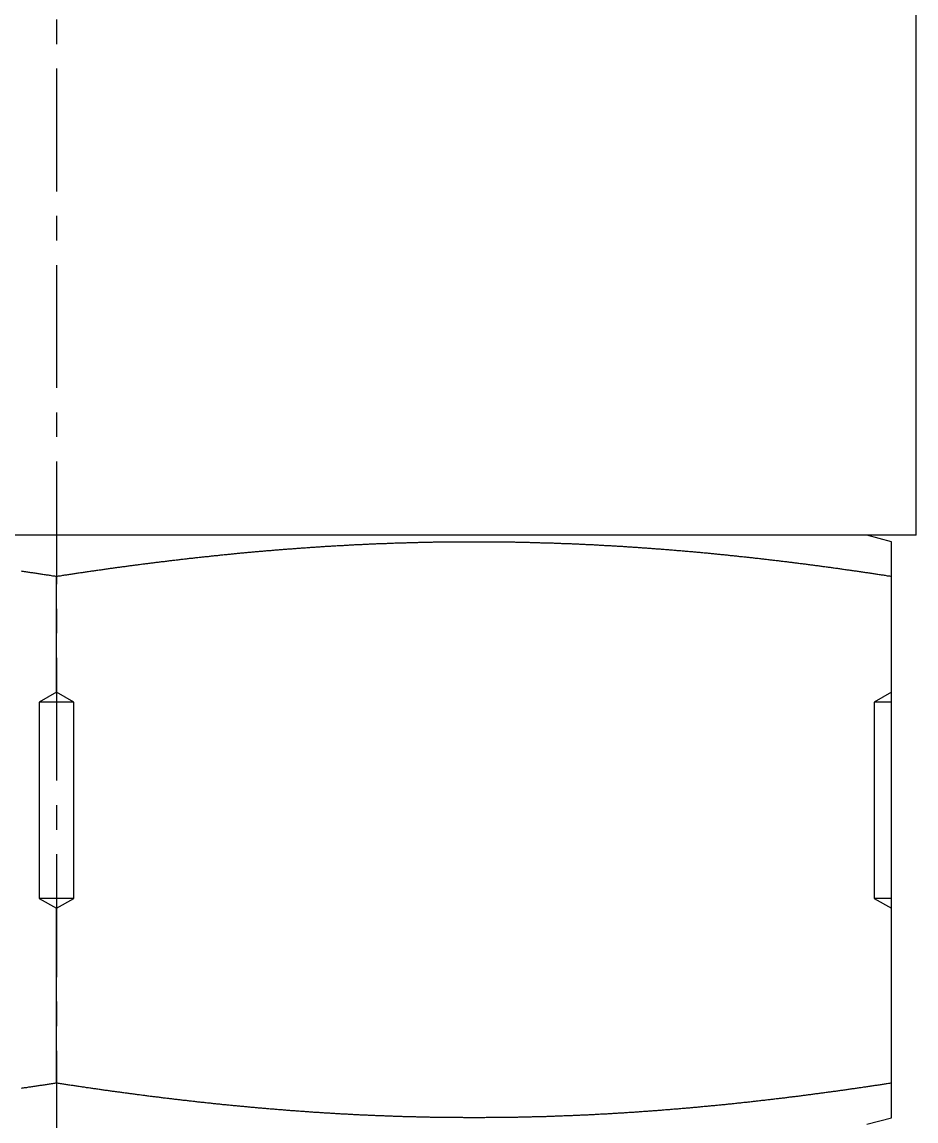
# Model space of a CAD drawing. Extents: x -9 to 105, y -19 to 83.
# Drawn here: x 95.24 to 104.34, y 8.28 to 19.47 of the extents above; entities that cross this region are included whole.
import ezdxf

# ---------------------------------------------------------------- set-up
doc = ezdxf.new("R2010")
doc.units = 0
doc.linetypes.add('CENTER', pattern=[2, 1.25, -0.25, 0.25, -0.25])
doc.layers.get('0').update_dxf_attribs({"linetype": 'CONTINUOUS'})
doc.layers.add('CENTER', color=1, linetype='CENTER')

msp = doc.modelspace()

# ---------------------------------------------------------------- linework, layer by layer
at = {"color": 7, "linetype": 'CONTINUOUS'}
for p, q in [((104.338, 14.243), (104.338, 24.743)), ((104.338, 14.243), (86.838, 14.243)), ((104.088, 14.176), (103.838, 14.243)), ((104.088, 8.31), (104.088, 14.176)), ((95.588, 12.643), (95.588, 13.824)), ((95.588, 12.643), (95.412, 12.543)), ((95.764, 12.543), (95.412, 12.543)), ((95.412, 12.543), (95.412, 10.543)), ((95.764, 12.543), (95.588, 12.643)), ((95.764, 10.543), (95.764, 12.543)), ((104.088, 12.643), (103.912, 12.543)), ((103.912, 12.543), (103.912, 10.543)), ((104.088, 12.543), (103.912, 12.543)), ((95.764, 10.543), (95.412, 10.543)), ((95.412, 10.543), (95.588, 10.443)), ((95.588, 10.443), (95.764, 10.543)), ((103.912, 10.543), (104.088, 10.443)), ((104.088, 10.543), (103.912, 10.543)), ((95.588, 8.663), (95.588, 10.443)), ((103.838, 8.243), (104.088, 8.31))]:
    msp.add_line(p, q, dxfattribs=at)
at = {"color": 7}
for points in [[(95.588, 13.824, 0), (95.598, 13.825, 0), (95.609, 13.827, 0), (95.619, 13.829, 0), (95.63, 13.83, 0), (95.641, 13.832, 0), (95.651, 13.834, 0), (95.662, 13.835, 0), (95.672, 13.837, 0), (95.683, 13.838, 0), (95.693, 13.84, 0), (95.704, 13.842, 0), (95.715, 13.843, 0), (95.725, 13.845, 0), (95.736, 13.847, 0), (95.746, 13.848, 0), (95.757, 13.85, 0), (95.767, 13.851, 0), (95.778, 13.853, 0), (95.788, 13.854, 0), (95.799, 13.856, 0), (95.81, 13.858, 0), (95.82, 13.859, 0), (95.831, 13.861, 0), (95.841, 13.862, 0), (95.852, 13.864, 0), (95.862, 13.865, 0), (95.873, 13.867, 0), (95.884, 13.868, 0), (95.894, 13.87, 0), (95.905, 13.871, 0), (95.915, 13.873, 0), (95.926, 13.875, 0), (95.936, 13.876, 0), (95.947, 13.878, 0), (95.958, 13.879, 0), (95.968, 13.881, 0), (95.979, 13.882, 0), (95.989, 13.884, 0), (96, 13.885, 0), (96.01, 13.887, 0), (96.021, 13.888, 0), (96.032, 13.89, 0), (96.042, 13.891, 0), (96.053, 13.893, 0), (96.063, 13.894, 0), (96.074, 13.896, 0), (96.085, 13.897, 0), (96.095, 13.899, 0), (96.106, 13.9, 0), (96.116, 13.902, 0), (96.127, 13.903, 0), (96.138, 13.905, 0), (96.148, 13.906, 0), (96.159, 13.908, 0), (96.169, 13.909, 0), (96.18, 13.911, 0), (96.19, 13.912, 0), (96.201, 13.913, 0), (96.212, 13.915, 0), (96.222, 13.916, 0), (96.233, 13.918, 0), (96.243, 13.919, 0), (96.254, 13.921, 0), (96.264, 13.922, 0), (96.275, 13.924, 0), (96.286, 13.925, 0), (96.296, 13.926, 0), (96.307, 13.928, 0), (96.317, 13.929, 0), (96.328, 13.931, 0), (96.339, 13.932, 0), (96.349, 13.933, 0), (96.36, 13.935, 0), (96.37, 13.936, 0), (96.381, 13.938, 0), (96.392, 13.939, 0), (96.402, 13.94, 0), (96.413, 13.942, 0), (96.423, 13.943, 0), (96.434, 13.944, 0), (96.445, 13.946, 0), (96.455, 13.947, 0), (96.466, 13.949, 0), (96.476, 13.95, 0), (96.487, 13.951, 0), (96.498, 13.953, 0), (96.508, 13.954, 0), (96.519, 13.955, 0), (96.529, 13.957, 0), (96.54, 13.958, 0), (96.551, 13.96, 0), (96.561, 13.961, 0), (96.572, 13.962, 0), (96.582, 13.963, 0), (96.593, 13.965, 0), (96.604, 13.966, 0), (96.614, 13.967, 0), (96.625, 13.969, 0), (96.635, 13.97, 0), (96.646, 13.971, 0), (96.657, 13.973, 0), (96.667, 13.974, 0), (96.678, 13.975, 0), (96.688, 13.976, 0), (96.699, 13.978, 0), (96.71, 13.979, 0), (96.72, 13.98, 0), (96.731, 13.982, 0), (96.742, 13.983, 0), (96.752, 13.984, 0), (96.763, 13.986, 0), (96.773, 13.987, 0), (96.784, 13.988, 0), (96.794, 13.989, 0), (96.805, 13.991, 0), (96.816, 13.992, 0), (96.826, 13.993, 0), (96.837, 13.994, 0), (96.848, 13.995, 0), (96.858, 13.997, 0), (96.869, 13.998, 0), (96.879, 13.999, 0), (96.89, 14, 0), (96.901, 14.002, 0), (96.911, 14.003, 0), (96.922, 14.004, 0), (96.933, 14.005, 0), (96.943, 14.007, 0), (96.954, 14.008, 0), (96.964, 14.009, 0), (96.975, 14.01, 0), (96.986, 14.011, 0), (96.996, 14.012, 0), (97.007, 14.014, 0), (97.017, 14.015, 0), (97.028, 14.016, 0), (97.039, 14.017, 0), (97.049, 14.018, 0), (97.06, 14.02, 0), (97.071, 14.021, 0), (97.081, 14.022, 0), (97.092, 14.023, 0), (97.102, 14.024, 0), (97.113, 14.025, 0), (97.124, 14.026, 0), (97.134, 14.027, 0), (97.145, 14.029, 0), (97.156, 14.03, 0), (97.166, 14.031, 0), (97.177, 14.032, 0), (97.187, 14.033, 0), (97.198, 14.034, 0), (97.209, 14.035, 0), (97.219, 14.036, 0), (97.23, 14.037, 0), (97.241, 14.039, 0), (97.251, 14.04, 0), (97.262, 14.041, 0), (97.272, 14.042, 0), (97.283, 14.043, 0), (97.294, 14.044, 0), (97.304, 14.045, 0), (97.315, 14.046, 0), (97.326, 14.047, 0), (97.336, 14.048, 0), (97.347, 14.049, 0), (97.358, 14.05, 0), (97.368, 14.052, 0), (97.379, 14.053, 0), (97.389, 14.054, 0), (97.4, 14.055, 0), (97.411, 14.056, 0), (97.421, 14.057, 0), (97.432, 14.058, 0), (97.443, 14.059, 0), (97.453, 14.06, 0), (97.464, 14.061, 0), (97.475, 14.062, 0), (97.485, 14.063, 0), (97.496, 14.064, 0), (97.506, 14.065, 0), (97.517, 14.066, 0), (97.528, 14.067, 0), (97.538, 14.068, 0), (97.549, 14.069, 0), (97.56, 14.07, 0), (97.57, 14.071, 0), (97.581, 14.072, 0), (97.592, 14.073, 0), (97.602, 14.073, 0), (97.613, 14.075, 0), (97.624, 14.075, 0), (97.634, 14.076, 0), (97.645, 14.077, 0), (97.655, 14.078, 0), (97.666, 14.079, 0), (97.677, 14.08, 0), (97.687, 14.081, 0), (97.698, 14.082, 0), (97.709, 14.083, 0), (97.719, 14.084, 0), (97.73, 14.085, 0), (97.741, 14.086, 0), (97.751, 14.086, 0), (97.762, 14.087, 0), (97.772, 14.088, 0), (97.783, 14.089, 0), (97.794, 14.09, 0), (97.805, 14.091, 0), (97.815, 14.092, 0), (97.826, 14.093, 0), (97.836, 14.094, 0), (97.847, 14.094, 0), (97.858, 14.095, 0), (97.868, 14.096, 0), (97.879, 14.097, 0), (97.89, 14.098, 0), (97.9, 14.099, 0), (97.911, 14.1, 0), (97.922, 14.1, 0), (97.932, 14.101, 0), (97.943, 14.102, 0), (97.954, 14.103, 0), (97.964, 14.104, 0), (97.975, 14.104, 0), (97.986, 14.105, 0), (97.996, 14.106, 0), (98.007, 14.107, 0), (98.017, 14.108, 0), (98.028, 14.108, 0), (98.039, 14.109, 0), (98.049, 14.11, 0), (98.06, 14.111, 0), (98.071, 14.111, 0), (98.082, 14.112, 0), (98.092, 14.113, 0), (98.103, 14.114, 0), (98.114, 14.115, 0), (98.124, 14.115, 0), (98.135, 14.116, 0), (98.145, 14.117, 0), (98.156, 14.117, 0), (98.167, 14.118, 0), (98.177, 14.119, 0), (98.188, 14.12, 0), (98.199, 14.12, 0), (98.209, 14.121, 0), (98.22, 14.122, 0), (98.231, 14.123, 0), (98.241, 14.123, 0), (98.252, 14.124, 0), (98.263, 14.125, 0), (98.273, 14.125, 0), (98.284, 14.126, 0), (98.295, 14.127, 0), (98.305, 14.127, 0), (98.316, 14.128, 0), (98.327, 14.129, 0), (98.337, 14.129, 0), (98.348, 14.13, 0), (98.359, 14.131, 0), (98.369, 14.131, 0), (98.38, 14.132, 0), (98.391, 14.133, 0), (98.401, 14.133, 0), (98.412, 14.134, 0), (98.423, 14.134, 0), (98.433, 14.135, 0), (98.444, 14.136, 0), (98.455, 14.136, 0), (98.465, 14.137, 0), (98.476, 14.137, 0), (98.487, 14.138, 0), (98.497, 14.139, 0), (98.508, 14.139, 0), (98.519, 14.14, 0), (98.529, 14.14, 0), (98.54, 14.141, 0), (98.551, 14.142, 0), (98.561, 14.142, 0), (98.572, 14.143, 0), (98.583, 14.143, 0), (98.593, 14.144, 0), (98.604, 14.144, 0), (98.615, 14.145, 0), (98.625, 14.146, 0), (98.636, 14.146, 0), (98.647, 14.147, 0), (98.657, 14.147, 0), (98.668, 14.148, 0), (98.679, 14.148, 0), (98.689, 14.149, 0), (98.7, 14.149, 0), (98.711, 14.15, 0), (98.722, 14.15, 0), (98.732, 14.151, 0), (98.743, 14.151, 0), (98.754, 14.152, 0), (98.764, 14.152, 0), (98.775, 14.153, 0), (98.785, 14.153, 0), (98.796, 14.153, 0), (98.807, 14.154, 0), (98.818, 14.154, 0), (98.828, 14.155, 0), (98.839, 14.155, 0), (98.85, 14.156, 0), (98.86, 14.156, 0), (98.871, 14.157, 0), (98.882, 14.157, 0), (98.892, 14.158, 0), (98.903, 14.158, 0), (98.914, 14.158, 0), (98.924, 14.159, 0), (98.935, 14.159, 0), (98.946, 14.159, 0), (98.956, 14.16, 0), (98.967, 14.16, 0), (98.978, 14.161, 0), (98.988, 14.161, 0), (98.999, 14.162, 0), (99.01, 14.162, 0), (99.02, 14.162, 0), (99.031, 14.163, 0), (99.042, 14.163, 0), (99.052, 14.163, 0), (99.063, 14.164, 0), (99.074, 14.164, 0), (99.085, 14.164, 0), (99.095, 14.165, 0), (99.106, 14.165, 0), (99.117, 14.165, 0), (99.127, 14.166, 0), (99.138, 14.166, 0), (99.149, 14.166, 0), (99.159, 14.167, 0), (99.17, 14.167, 0), (99.181, 14.167, 0), (99.191, 14.168, 0), (99.202, 14.168, 0), (99.213, 14.168, 0), (99.223, 14.168, 0), (99.234, 14.169, 0), (99.245, 14.169, 0), (99.255, 14.169, 0), (99.266, 14.169, 0), (99.277, 14.17, 0), (99.287, 14.17, 0), (99.298, 14.17, 0), (99.309, 14.17, 0), (99.32, 14.171, 0), (99.33, 14.171, 0), (99.341, 14.171, 0), (99.352, 14.171, 0), (99.362, 14.171, 0), (99.373, 14.172, 0), (99.384, 14.172, 0), (99.394, 14.172, 0), (99.405, 14.172, 0), (99.416, 14.172, 0), (99.426, 14.173, 0), (99.437, 14.173, 0), (99.448, 14.173, 0), (99.458, 14.173, 0), (99.469, 14.173, 0), (99.48, 14.174, 0), (99.49, 14.174, 0), (99.501, 14.174, 0), (99.512, 14.174, 0), (99.522, 14.174, 0), (99.533, 14.174, 0), (99.544, 14.174, 0), (99.555, 14.175, 0), (99.565, 14.175, 0), (99.576, 14.175, 0), (99.587, 14.175, 0), (99.597, 14.175, 0), (99.608, 14.175, 0), (99.619, 14.175, 0), (99.629, 14.175, 0), (99.64, 14.175, 0), (99.651, 14.175, 0), (99.661, 14.176, 0), (99.672, 14.176, 0), (99.683, 14.176, 0), (99.694, 14.176, 0), (99.704, 14.176, 0), (99.715, 14.176, 0), (99.725, 14.176, 0), (99.736, 14.176, 0), (99.747, 14.176, 0), (99.758, 14.176, 0), (99.768, 14.176, 0), (99.779, 14.176, 0), (99.79, 14.176, 0), (99.8, 14.176, 0), (99.811, 14.176, 0), (99.822, 14.176, 0), (99.832, 14.176, 0), (99.843, 14.176, 0), (99.854, 14.176, 0), (99.864, 14.176, 0), (99.875, 14.176, 0), (99.886, 14.176, 0), (99.897, 14.176, 0), (99.907, 14.176, 0), (99.918, 14.176, 0), (99.928, 14.176, 0), (99.939, 14.176, 0), (99.95, 14.176, 0), (99.961, 14.176, 0), (99.971, 14.176, 0), (99.982, 14.176, 0), (99.993, 14.176, 0), (100.003, 14.176, 0), (100.014, 14.175, 0), (100.025, 14.175, 0), (100.035, 14.175, 0), (100.046, 14.175, 0), (100.057, 14.175, 0), (100.067, 14.175, 0), (100.078, 14.175, 0), (100.089, 14.175, 0), (100.1, 14.175, 0), (100.11, 14.175, 0), (100.121, 14.175, 0), (100.132, 14.174, 0), (100.142, 14.174, 0), (100.153, 14.174, 0), (100.164, 14.174, 0), (100.174, 14.174, 0), (100.185, 14.174, 0), (100.196, 14.174, 0), (100.206, 14.173, 0), (100.217, 14.173, 0), (100.228, 14.173, 0), (100.238, 14.173, 0), (100.249, 14.173, 0), (100.26, 14.172, 0), (100.27, 14.172, 0), (100.281, 14.172, 0), (100.292, 14.172, 0), (100.303, 14.172, 0), (100.313, 14.171, 0), (100.324, 14.171, 0), (100.335, 14.171, 0), (100.345, 14.171, 0), (100.356, 14.171, 0), (100.367, 14.17, 0), (100.377, 14.17, 0), (100.388, 14.17, 0), (100.399, 14.17, 0), (100.409, 14.169, 0), (100.42, 14.169, 0), (100.431, 14.169, 0), (100.441, 14.168, 0), (100.452, 14.168, 0), (100.463, 14.168, 0), (100.473, 14.168, 0), (100.484, 14.167, 0), (100.495, 14.167, 0), (100.505, 14.167, 0), (100.516, 14.166, 0), (100.527, 14.166, 0), (100.538, 14.166, 0), (100.548, 14.166, 0), (100.559, 14.165, 0), (100.57, 14.165, 0), (100.58, 14.165, 0), (100.591, 14.164, 0), (100.602, 14.164, 0), (100.612, 14.164, 0), (100.623, 14.163, 0), (100.634, 14.163, 0), (100.644, 14.163, 0), (100.655, 14.162, 0), (100.666, 14.162, 0), (100.676, 14.162, 0), (100.687, 14.161, 0), (100.698, 14.161, 0), (100.708, 14.16, 0), (100.719, 14.16, 0), (100.73, 14.159, 0), (100.74, 14.159, 0), (100.751, 14.159, 0), (100.762, 14.158, 0), (100.772, 14.158, 0), (100.783, 14.158, 0), (100.794, 14.157, 0), (100.804, 14.157, 0), (100.815, 14.156, 0), (100.826, 14.156, 0), (100.837, 14.155, 0), (100.847, 14.155, 0), (100.858, 14.154, 0), (100.869, 14.154, 0), (100.879, 14.153, 0), (100.89, 14.153, 0), (100.901, 14.153, 0), (100.911, 14.152, 0), (100.922, 14.152, 0), (100.933, 14.151, 0), (100.943, 14.151, 0), (100.954, 14.15, 0), (100.965, 14.15, 0), (100.975, 14.149, 0), (100.986, 14.149, 0), (100.997, 14.148, 0), (101.007, 14.148, 0), (101.018, 14.147, 0), (101.029, 14.147, 0), (101.039, 14.146, 0), (101.05, 14.146, 0), (101.061, 14.145, 0), (101.071, 14.145, 0), (101.082, 14.144, 0), (101.093, 14.143, 0), (101.103, 14.143, 0), (101.114, 14.142, 0), (101.125, 14.142, 0), (101.135, 14.141, 0), (101.146, 14.14, 0), (101.157, 14.14, 0), (101.167, 14.139, 0), (101.178, 14.139, 0), (101.189, 14.138, 0), (101.199, 14.138, 0), (101.21, 14.137, 0), (101.221, 14.136, 0), (101.231, 14.136, 0), (101.242, 14.135, 0), (101.253, 14.134, 0), (101.263, 14.134, 0), (101.274, 14.133, 0), (101.285, 14.133, 0), (101.295, 14.132, 0), (101.306, 14.131, 0), (101.317, 14.131, 0), (101.327, 14.13, 0), (101.338, 14.129, 0), (101.349, 14.129, 0), (101.359, 14.128, 0), (101.37, 14.127, 0), (101.381, 14.127, 0), (101.391, 14.126, 0), (101.402, 14.125, 0), (101.413, 14.125, 0), (101.423, 14.124, 0), (101.434, 14.123, 0), (101.445, 14.123, 0), (101.455, 14.122, 0), (101.466, 14.121, 0), (101.477, 14.12, 0), (101.487, 14.12, 0), (101.498, 14.119, 0), (101.509, 14.118, 0), (101.519, 14.118, 0), (101.53, 14.117, 0), (101.541, 14.116, 0), (101.551, 14.115, 0), (101.562, 14.115, 0), (101.573, 14.114, 0), (101.583, 14.113, 0), (101.594, 14.112, 0), (101.605, 14.111, 0), (101.615, 14.111, 0), (101.626, 14.11, 0), (101.637, 14.109, 0), (101.647, 14.108, 0), (101.658, 14.108, 0), (101.669, 14.107, 0), (101.679, 14.106, 0), (101.69, 14.105, 0), (101.701, 14.104, 0), (101.711, 14.104, 0), (101.722, 14.103, 0), (101.732, 14.102, 0), (101.743, 14.101, 0), (101.754, 14.1, 0), (101.764, 14.1, 0), (101.775, 14.099, 0), (101.786, 14.098, 0), (101.796, 14.097, 0), (101.807, 14.096, 0), (101.818, 14.095, 0), (101.828, 14.094, 0), (101.839, 14.094, 0), (101.85, 14.093, 0), (101.86, 14.092, 0), (101.871, 14.091, 0), (101.882, 14.09, 0), (101.892, 14.089, 0), (101.903, 14.088, 0), (101.914, 14.087, 0), (101.924, 14.086, 0), (101.935, 14.086, 0), (101.945, 14.085, 0), (101.956, 14.084, 0), (101.967, 14.083, 0), (101.977, 14.082, 0), (101.988, 14.081, 0), (101.999, 14.08, 0), (102.009, 14.079, 0), (102.02, 14.078, 0), (102.031, 14.077, 0), (102.041, 14.076, 0), (102.052, 14.075, 0), (102.063, 14.075, 0), (102.073, 14.073, 0), (102.084, 14.073, 0), (102.095, 14.072, 0), (102.105, 14.071, 0), (102.116, 14.07, 0), (102.126, 14.069, 0), (102.137, 14.068, 0), (102.148, 14.067, 0), (102.158, 14.066, 0), (102.169, 14.065, 0), (102.18, 14.064, 0), (102.19, 14.063, 0), (102.201, 14.062, 0), (102.212, 14.061, 0), (102.222, 14.06, 0), (102.233, 14.059, 0), (102.243, 14.058, 0), (102.254, 14.057, 0), (102.265, 14.056, 0), (102.275, 14.055, 0), (102.286, 14.054, 0), (102.297, 14.053, 0), (102.307, 14.052, 0), (102.318, 14.05, 0), (102.329, 14.049, 0), (102.339, 14.048, 0), (102.35, 14.047, 0), (102.36, 14.046, 0), (102.371, 14.045, 0), (102.382, 14.044, 0), (102.392, 14.043, 0), (102.403, 14.042, 0), (102.414, 14.041, 0), (102.424, 14.04, 0), (102.435, 14.039, 0), (102.445, 14.037, 0), (102.456, 14.036, 0), (102.467, 14.035, 0), (102.477, 14.034, 0), (102.488, 14.033, 0), (102.499, 14.032, 0), (102.509, 14.031, 0), (102.52, 14.03, 0), (102.53, 14.029, 0), (102.541, 14.027, 0), (102.552, 14.026, 0), (102.562, 14.025, 0), (102.573, 14.024, 0), (102.584, 14.023, 0), (102.594, 14.022, 0), (102.605, 14.021, 0), (102.615, 14.02, 0), (102.626, 14.018, 0), (102.637, 14.017, 0), (102.647, 14.016, 0), (102.658, 14.015, 0), (102.669, 14.014, 0), (102.679, 14.012, 0), (102.69, 14.011, 0), (102.7, 14.01, 0), (102.711, 14.009, 0), (102.722, 14.008, 0), (102.732, 14.007, 0), (102.743, 14.005, 0), (102.754, 14.004, 0), (102.764, 14.003, 0), (102.775, 14.002, 0), (102.785, 14, 0), (102.796, 13.999, 0), (102.807, 13.998, 0), (102.817, 13.997, 0), (102.828, 13.995, 0), (102.838, 13.994, 0), (102.849, 13.993, 0), (102.86, 13.992, 0), (102.87, 13.991, 0), (102.881, 13.989, 0), (102.892, 13.988, 0), (102.902, 13.987, 0), (102.913, 13.986, 0), (102.923, 13.984, 0), (102.934, 13.983, 0), (102.945, 13.982, 0), (102.955, 13.98, 0), (102.966, 13.979, 0), (102.976, 13.978, 0), (102.987, 13.977, 0), (102.998, 13.975, 0), (103.008, 13.974, 0), (103.019, 13.973, 0), (103.029, 13.971, 0), (103.04, 13.97, 0), (103.051, 13.969, 0), (103.061, 13.967, 0), (103.072, 13.966, 0), (103.082, 13.965, 0), (103.093, 13.963, 0), (103.104, 13.962, 0), (103.114, 13.961, 0), (103.125, 13.96, 0), (103.135, 13.958, 0), (103.146, 13.957, 0), (103.157, 13.955, 0), (103.167, 13.954, 0), (103.178, 13.953, 0), (103.188, 13.951, 0), (103.199, 13.95, 0), (103.21, 13.949, 0), (103.22, 13.947, 0), (103.231, 13.946, 0), (103.241, 13.944, 0), (103.252, 13.943, 0), (103.263, 13.942, 0), (103.273, 13.94, 0), (103.284, 13.939, 0), (103.294, 13.938, 0), (103.305, 13.936, 0), (103.316, 13.935, 0), (103.326, 13.933, 0), (103.337, 13.932, 0), (103.347, 13.931, 0), (103.358, 13.929, 0), (103.369, 13.928, 0), (103.379, 13.926, 0), (103.39, 13.925, 0), (103.4, 13.924, 0), (103.411, 13.922, 0), (103.422, 13.921, 0), (103.432, 13.919, 0), (103.443, 13.918, 0), (103.453, 13.916, 0), (103.464, 13.915, 0), (103.474, 13.913, 0), (103.485, 13.912, 0), (103.496, 13.911, 0), (103.506, 13.909, 0), (103.517, 13.908, 0), (103.527, 13.906, 0), (103.538, 13.905, 0), (103.549, 13.903, 0), (103.559, 13.902, 0), (103.57, 13.9, 0), (103.58, 13.899, 0), (103.591, 13.897, 0), (103.601, 13.896, 0), (103.612, 13.894, 0), (103.623, 13.893, 0), (103.633, 13.891, 0), (103.644, 13.89, 0), (103.654, 13.888, 0), (103.665, 13.887, 0), (103.676, 13.885, 0), (103.686, 13.884, 0), (103.697, 13.882, 0), (103.707, 13.881, 0), (103.718, 13.879, 0), (103.728, 13.878, 0), (103.739, 13.876, 0), (103.75, 13.875, 0), (103.76, 13.873, 0), (103.771, 13.872, 0), (103.781, 13.87, 0), (103.792, 13.868, 0), (103.802, 13.867, 0), (103.813, 13.865, 0), (103.824, 13.864, 0), (103.834, 13.862, 0), (103.845, 13.861, 0), (103.855, 13.859, 0), (103.866, 13.858, 0), (103.876, 13.856, 0), (103.887, 13.854, 0), (103.898, 13.853, 0), (103.908, 13.851, 0), (103.919, 13.85, 0), (103.929, 13.848, 0), (103.94, 13.847, 0), (103.95, 13.845, 0), (103.961, 13.843, 0), (103.972, 13.842, 0), (103.982, 13.84, 0), (103.993, 13.838, 0), (104.003, 13.837, 0), (104.014, 13.835, 0), (104.024, 13.834, 0), (104.035, 13.832, 0), (104.045, 13.83, 0), (104.056, 13.829, 0), (104.067, 13.827, 0), (104.077, 13.825, 0), (104.088, 13.824, 0)], [(95.228, 13.878, 0), (95.239, 13.876, 0), (95.25, 13.875, 0), (95.26, 13.873, 0), (95.271, 13.872, 0), (95.281, 13.87, 0), (95.292, 13.868, 0), (95.302, 13.867, 0), (95.313, 13.865, 0), (95.324, 13.864, 0), (95.334, 13.862, 0), (95.345, 13.861, 0), (95.355, 13.859, 0), (95.366, 13.858, 0), (95.376, 13.856, 0), (95.387, 13.854, 0), (95.398, 13.853, 0), (95.408, 13.851, 0), (95.419, 13.85, 0), (95.429, 13.848, 0), (95.44, 13.847, 0), (95.45, 13.845, 0), (95.461, 13.843, 0), (95.472, 13.842, 0), (95.482, 13.84, 0), (95.493, 13.838, 0), (95.503, 13.837, 0), (95.514, 13.835, 0), (95.524, 13.834, 0), (95.535, 13.832, 0), (95.546, 13.83, 0), (95.556, 13.829, 0), (95.567, 13.827, 0), (95.577, 13.825, 0), (95.588, 13.824, 0)], [(95.588, 8.663, 0), (95.577, 8.661, 0), (95.567, 8.659, 0), (95.556, 8.658, 0), (95.546, 8.656, 0), (95.535, 8.654, 0), (95.524, 8.653, 0), (95.514, 8.651, 0), (95.503, 8.65, 0), (95.493, 8.648, 0), (95.482, 8.646, 0), (95.472, 8.645, 0), (95.461, 8.643, 0), (95.45, 8.642, 0), (95.44, 8.64, 0), (95.429, 8.638, 0), (95.419, 8.637, 0), (95.408, 8.635, 0), (95.398, 8.634, 0), (95.387, 8.632, 0), (95.376, 8.63, 0), (95.366, 8.629, 0), (95.355, 8.627, 0), (95.345, 8.626, 0), (95.334, 8.624, 0), (95.324, 8.623, 0), (95.313, 8.621, 0), (95.302, 8.62, 0), (95.292, 8.618, 0), (95.281, 8.616, 0), (95.271, 8.615, 0), (95.26, 8.613, 0), (95.25, 8.612, 0), (95.239, 8.61, 0), (95.228, 8.609, 0)], [(104.088, 8.663, 0), (104.077, 8.661, 0), (104.067, 8.659, 0), (104.056, 8.658, 0), (104.045, 8.656, 0), (104.035, 8.654, 0), (104.024, 8.653, 0), (104.014, 8.651, 0), (104.003, 8.65, 0), (103.993, 8.648, 0), (103.982, 8.646, 0), (103.972, 8.645, 0), (103.961, 8.643, 0), (103.95, 8.642, 0), (103.94, 8.64, 0), (103.929, 8.638, 0), (103.919, 8.637, 0), (103.908, 8.635, 0), (103.898, 8.634, 0), (103.887, 8.632, 0), (103.876, 8.63, 0), (103.866, 8.629, 0), (103.855, 8.627, 0), (103.845, 8.626, 0), (103.834, 8.624, 0), (103.824, 8.623, 0), (103.813, 8.621, 0), (103.802, 8.62, 0), (103.792, 8.618, 0), (103.781, 8.616, 0), (103.771, 8.615, 0), (103.76, 8.613, 0), (103.75, 8.612, 0), (103.739, 8.61, 0), (103.728, 8.609, 0), (103.718, 8.607, 0), (103.707, 8.606, 0), (103.697, 8.604, 0), (103.686, 8.603, 0), (103.676, 8.601, 0), (103.665, 8.6, 0), (103.654, 8.598, 0), (103.644, 8.597, 0), (103.633, 8.595, 0), (103.623, 8.594, 0), (103.612, 8.592, 0), (103.601, 8.591, 0), (103.591, 8.589, 0), (103.58, 8.588, 0), (103.57, 8.586, 0), (103.559, 8.585, 0), (103.549, 8.583, 0), (103.538, 8.582, 0), (103.527, 8.58, 0), (103.517, 8.579, 0), (103.506, 8.577, 0), (103.496, 8.576, 0), (103.485, 8.574, 0), (103.474, 8.573, 0), (103.464, 8.572, 0), (103.453, 8.57, 0), (103.443, 8.569, 0), (103.432, 8.567, 0), (103.422, 8.566, 0), (103.411, 8.564, 0), (103.4, 8.563, 0), (103.39, 8.562, 0), (103.379, 8.56, 0), (103.369, 8.559, 0), (103.358, 8.557, 0), (103.347, 8.556, 0), (103.337, 8.554, 0), (103.326, 8.553, 0), (103.316, 8.552, 0), (103.305, 8.55, 0), (103.294, 8.549, 0), (103.284, 8.547, 0), (103.273, 8.546, 0), (103.263, 8.545, 0), (103.252, 8.543, 0), (103.241, 8.542, 0), (103.231, 8.541, 0), (103.22, 8.539, 0), (103.21, 8.538, 0), (103.199, 8.536, 0), (103.188, 8.535, 0), (103.178, 8.534, 0), (103.167, 8.532, 0), (103.157, 8.531, 0), (103.146, 8.53, 0), (103.135, 8.528, 0), (103.125, 8.527, 0), (103.114, 8.526, 0), (103.104, 8.524, 0), (103.093, 8.523, 0), (103.082, 8.522, 0), (103.072, 8.52, 0), (103.061, 8.519, 0), (103.051, 8.518, 0), (103.04, 8.516, 0), (103.029, 8.515, 0), (103.019, 8.514, 0), (103.008, 8.512, 0), (102.998, 8.511, 0), (102.987, 8.51, 0), (102.976, 8.509, 0), (102.966, 8.507, 0), (102.955, 8.506, 0), (102.945, 8.505, 0), (102.934, 8.504, 0), (102.923, 8.502, 0), (102.913, 8.501, 0), (102.902, 8.5, 0), (102.892, 8.498, 0), (102.881, 8.497, 0), (102.87, 8.496, 0), (102.86, 8.495, 0), (102.849, 8.493, 0), (102.838, 8.492, 0), (102.828, 8.491, 0), (102.817, 8.49, 0), (102.807, 8.488, 0), (102.796, 8.487, 0), (102.785, 8.486, 0), (102.775, 8.485, 0), (102.764, 8.484, 0), (102.754, 8.482, 0), (102.743, 8.481, 0), (102.732, 8.48, 0), (102.722, 8.479, 0), (102.711, 8.478, 0), (102.7, 8.476, 0), (102.69, 8.475, 0), (102.679, 8.474, 0), (102.669, 8.473, 0), (102.658, 8.472, 0), (102.647, 8.47, 0), (102.637, 8.469, 0), (102.626, 8.468, 0), (102.615, 8.467, 0), (102.605, 8.466, 0), (102.594, 8.465, 0), (102.584, 8.464, 0), (102.573, 8.462, 0), (102.562, 8.461, 0), (102.552, 8.46, 0), (102.541, 8.459, 0), (102.53, 8.458, 0), (102.52, 8.457, 0), (102.509, 8.456, 0), (102.499, 8.454, 0), (102.488, 8.453, 0), (102.477, 8.452, 0), (102.467, 8.451, 0), (102.456, 8.45, 0), (102.445, 8.449, 0), (102.435, 8.448, 0), (102.424, 8.447, 0), (102.414, 8.446, 0), (102.403, 8.445, 0), (102.392, 8.443, 0), (102.382, 8.442, 0), (102.371, 8.441, 0), (102.36, 8.44, 0), (102.35, 8.439, 0), (102.339, 8.438, 0), (102.329, 8.437, 0), (102.318, 8.436, 0), (102.307, 8.435, 0), (102.297, 8.434, 0), (102.286, 8.433, 0), (102.275, 8.432, 0), (102.265, 8.431, 0), (102.254, 8.43, 0), (102.243, 8.429, 0), (102.233, 8.428, 0), (102.222, 8.427, 0), (102.212, 8.426, 0), (102.201, 8.425, 0), (102.19, 8.424, 0), (102.18, 8.423, 0), (102.169, 8.422, 0), (102.158, 8.421, 0), (102.148, 8.42, 0), (102.137, 8.419, 0), (102.126, 8.418, 0), (102.116, 8.417, 0), (102.105, 8.416, 0), (102.095, 8.415, 0), (102.084, 8.414, 0), (102.073, 8.413, 0), (102.063, 8.412, 0), (102.052, 8.411, 0), (102.041, 8.41, 0), (102.031, 8.409, 0), (102.02, 8.408, 0), (102.009, 8.407, 0), (101.999, 8.406, 0), (101.988, 8.405, 0), (101.977, 8.404, 0), (101.967, 8.404, 0), (101.956, 8.403, 0), (101.945, 8.402, 0), (101.935, 8.401, 0), (101.924, 8.4, 0), (101.914, 8.399, 0), (101.903, 8.398, 0), (101.892, 8.397, 0), (101.882, 8.396, 0), (101.871, 8.396, 0), (101.86, 8.395, 0), (101.85, 8.394, 0), (101.839, 8.393, 0), (101.828, 8.392, 0), (101.818, 8.391, 0), (101.807, 8.39, 0), (101.796, 8.389, 0), (101.786, 8.389, 0), (101.775, 8.388, 0), (101.764, 8.387, 0), (101.754, 8.386, 0), (101.743, 8.385, 0), (101.732, 8.384, 0), (101.722, 8.384, 0), (101.711, 8.383, 0), (101.701, 8.382, 0), (101.69, 8.381, 0), (101.679, 8.38, 0), (101.669, 8.38, 0), (101.658, 8.379, 0), (101.647, 8.378, 0), (101.637, 8.377, 0), (101.626, 8.376, 0), (101.615, 8.376, 0), (101.605, 8.375, 0), (101.594, 8.374, 0), (101.583, 8.373, 0), (101.573, 8.373, 0), (101.562, 8.372, 0), (101.551, 8.371, 0), (101.541, 8.37, 0), (101.53, 8.37, 0), (101.519, 8.369, 0), (101.509, 8.368, 0), (101.498, 8.367, 0), (101.487, 8.367, 0), (101.477, 8.366, 0), (101.466, 8.365, 0), (101.455, 8.365, 0), (101.445, 8.364, 0), (101.434, 8.363, 0), (101.423, 8.362, 0), (101.413, 8.362, 0), (101.402, 8.361, 0), (101.391, 8.36, 0), (101.381, 8.36, 0), (101.37, 8.359, 0), (101.359, 8.358, 0), (101.349, 8.358, 0), (101.338, 8.357, 0), (101.327, 8.356, 0), (101.317, 8.356, 0), (101.306, 8.355, 0), (101.295, 8.354, 0), (101.285, 8.354, 0), (101.274, 8.353, 0), (101.263, 8.353, 0), (101.253, 8.352, 0), (101.242, 8.351, 0), (101.231, 8.351, 0), (101.221, 8.35, 0), (101.21, 8.35, 0), (101.199, 8.349, 0), (101.189, 8.348, 0), (101.178, 8.348, 0), (101.167, 8.347, 0), (101.157, 8.347, 0), (101.146, 8.346, 0), (101.135, 8.345, 0), (101.125, 8.345, 0), (101.114, 8.344, 0), (101.103, 8.344, 0), (101.093, 8.343, 0), (101.082, 8.343, 0), (101.071, 8.342, 0), (101.061, 8.341, 0), (101.05, 8.341, 0), (101.039, 8.34, 0), (101.029, 8.34, 0), (101.018, 8.339, 0), (101.007, 8.339, 0), (100.997, 8.338, 0), (100.986, 8.338, 0), (100.975, 8.337, 0), (100.965, 8.337, 0), (100.954, 8.336, 0), (100.943, 8.336, 0), (100.933, 8.335, 0), (100.922, 8.335, 0), (100.911, 8.334, 0), (100.901, 8.334, 0), (100.89, 8.333, 0), (100.879, 8.333, 0), (100.869, 8.332, 0), (100.858, 8.332, 0), (100.847, 8.332, 0), (100.837, 8.331, 0), (100.826, 8.331, 0), (100.815, 8.33, 0), (100.804, 8.33, 0), (100.794, 8.329, 0), (100.783, 8.329, 0), (100.772, 8.329, 0), (100.762, 8.328, 0), (100.751, 8.328, 0), (100.74, 8.327, 0), (100.73, 8.327, 0), (100.719, 8.327, 0), (100.708, 8.326, 0), (100.698, 8.326, 0), (100.687, 8.325, 0), (100.676, 8.325, 0), (100.666, 8.325, 0), (100.655, 8.324, 0), (100.644, 8.324, 0), (100.634, 8.324, 0), (100.623, 8.323, 0), (100.612, 8.323, 0), (100.602, 8.322, 0), (100.591, 8.322, 0), (100.58, 8.322, 0), (100.57, 8.321, 0), (100.559, 8.321, 0), (100.548, 8.321, 0), (100.538, 8.32, 0), (100.527, 8.32, 0), (100.516, 8.32, 0), (100.505, 8.32, 0), (100.495, 8.319, 0), (100.484, 8.319, 0), (100.473, 8.319, 0), (100.463, 8.318, 0), (100.452, 8.318, 0), (100.441, 8.318, 0), (100.431, 8.318, 0), (100.42, 8.317, 0), (100.409, 8.317, 0), (100.399, 8.317, 0), (100.388, 8.317, 0), (100.377, 8.316, 0), (100.367, 8.316, 0), (100.356, 8.316, 0), (100.345, 8.316, 0), (100.335, 8.315, 0), (100.324, 8.315, 0), (100.313, 8.315, 0), (100.303, 8.315, 0), (100.292, 8.315, 0), (100.281, 8.314, 0), (100.27, 8.314, 0), (100.26, 8.314, 0), (100.249, 8.314, 0), (100.238, 8.314, 0), (100.228, 8.313, 0), (100.217, 8.313, 0), (100.206, 8.313, 0), (100.196, 8.313, 0), (100.185, 8.313, 0), (100.174, 8.313, 0), (100.164, 8.312, 0), (100.153, 8.312, 0), (100.142, 8.312, 0), (100.132, 8.312, 0), (100.121, 8.312, 0), (100.11, 8.312, 0), (100.1, 8.312, 0), (100.089, 8.312, 0), (100.078, 8.311, 0), (100.067, 8.311, 0), (100.057, 8.311, 0), (100.046, 8.311, 0), (100.035, 8.311, 0), (100.025, 8.311, 0), (100.014, 8.311, 0), (100.003, 8.311, 0), (99.993, 8.311, 0), (99.982, 8.311, 0), (99.971, 8.311, 0), (99.961, 8.311, 0), (99.95, 8.31, 0), (99.939, 8.31, 0), (99.928, 8.31, 0), (99.918, 8.31, 0), (99.907, 8.31, 0), (99.897, 8.31, 0), (99.886, 8.31, 0), (99.875, 8.31, 0), (99.864, 8.31, 0), (99.854, 8.31, 0), (99.843, 8.31, 0), (99.832, 8.31, 0), (99.822, 8.31, 0), (99.811, 8.31, 0), (99.8, 8.31, 0), (99.79, 8.31, 0), (99.779, 8.31, 0), (99.768, 8.31, 0), (99.758, 8.31, 0), (99.747, 8.31, 0), (99.736, 8.31, 0), (99.725, 8.311, 0), (99.715, 8.311, 0), (99.704, 8.311, 0), (99.694, 8.311, 0), (99.683, 8.311, 0), (99.672, 8.311, 0), (99.661, 8.311, 0), (99.651, 8.311, 0), (99.64, 8.311, 0), (99.629, 8.311, 0), (99.619, 8.311, 0), (99.608, 8.311, 0), (99.597, 8.311, 0), (99.587, 8.312, 0), (99.576, 8.312, 0), (99.565, 8.312, 0), (99.555, 8.312, 0), (99.544, 8.312, 0), (99.533, 8.312, 0), (99.522, 8.312, 0), (99.512, 8.313, 0), (99.501, 8.313, 0), (99.49, 8.313, 0), (99.48, 8.313, 0), (99.469, 8.313, 0), (99.458, 8.313, 0), (99.448, 8.313, 0), (99.437, 8.314, 0), (99.426, 8.314, 0), (99.416, 8.314, 0), (99.405, 8.314, 0), (99.394, 8.314, 0), (99.384, 8.315, 0), (99.373, 8.315, 0), (99.362, 8.315, 0), (99.352, 8.315, 0), (99.341, 8.315, 0), (99.33, 8.316, 0), (99.32, 8.316, 0), (99.309, 8.316, 0), (99.298, 8.316, 0), (99.287, 8.317, 0), (99.277, 8.317, 0), (99.266, 8.317, 0), (99.255, 8.317, 0), (99.245, 8.318, 0), (99.234, 8.318, 0), (99.223, 8.318, 0), (99.213, 8.318, 0), (99.202, 8.319, 0), (99.191, 8.319, 0), (99.181, 8.319, 0), (99.17, 8.32, 0), (99.159, 8.32, 0), (99.149, 8.32, 0), (99.138, 8.321, 0), (99.127, 8.321, 0), (99.117, 8.321, 0), (99.106, 8.322, 0), (99.095, 8.322, 0), (99.085, 8.322, 0), (99.074, 8.322, 0), (99.063, 8.323, 0), (99.052, 8.323, 0), (99.042, 8.324, 0), (99.031, 8.324, 0), (99.02, 8.324, 0), (99.01, 8.325, 0), (98.999, 8.325, 0), (98.988, 8.325, 0), (98.978, 8.326, 0), (98.967, 8.326, 0), (98.956, 8.327, 0), (98.946, 8.327, 0), (98.935, 8.327, 0), (98.924, 8.328, 0), (98.914, 8.328, 0), (98.903, 8.329, 0), (98.892, 8.329, 0), (98.882, 8.329, 0), (98.871, 8.33, 0), (98.86, 8.33, 0), (98.85, 8.331, 0), (98.839, 8.331, 0), (98.828, 8.332, 0), (98.818, 8.332, 0), (98.807, 8.332, 0), (98.796, 8.333, 0), (98.785, 8.333, 0), (98.775, 8.334, 0), (98.764, 8.334, 0), (98.754, 8.335, 0), (98.743, 8.335, 0), (98.732, 8.336, 0), (98.722, 8.336, 0), (98.711, 8.337, 0), (98.7, 8.337, 0), (98.689, 8.338, 0), (98.679, 8.338, 0), (98.668, 8.339, 0), (98.657, 8.339, 0), (98.647, 8.34, 0), (98.636, 8.34, 0), (98.625, 8.341, 0), (98.615, 8.341, 0), (98.604, 8.342, 0), (98.593, 8.343, 0), (98.583, 8.343, 0), (98.572, 8.344, 0), (98.561, 8.344, 0), (98.551, 8.345, 0), (98.54, 8.345, 0), (98.529, 8.346, 0), (98.519, 8.346, 0), (98.508, 8.347, 0), (98.497, 8.348, 0), (98.487, 8.348, 0), (98.476, 8.349, 0), (98.465, 8.349, 0), (98.455, 8.35, 0), (98.444, 8.351, 0), (98.433, 8.351, 0), (98.423, 8.352, 0), (98.412, 8.353, 0), (98.401, 8.353, 0), (98.391, 8.354, 0), (98.38, 8.354, 0), (98.369, 8.355, 0), (98.359, 8.356, 0), (98.348, 8.356, 0), (98.337, 8.357, 0), (98.327, 8.358, 0), (98.316, 8.358, 0), (98.305, 8.359, 0), (98.295, 8.36, 0), (98.284, 8.36, 0), (98.273, 8.361, 0), (98.263, 8.362, 0), (98.252, 8.362, 0), (98.241, 8.363, 0), (98.231, 8.364, 0), (98.22, 8.365, 0), (98.209, 8.365, 0), (98.199, 8.366, 0), (98.188, 8.367, 0), (98.177, 8.367, 0), (98.167, 8.368, 0), (98.156, 8.369, 0), (98.145, 8.37, 0), (98.135, 8.37, 0), (98.124, 8.371, 0), (98.114, 8.372, 0), (98.103, 8.373, 0), (98.092, 8.373, 0), (98.082, 8.374, 0), (98.071, 8.375, 0), (98.06, 8.376, 0), (98.049, 8.376, 0), (98.039, 8.377, 0), (98.028, 8.378, 0), (98.017, 8.379, 0), (98.007, 8.38, 0), (97.996, 8.38, 0), (97.986, 8.381, 0), (97.975, 8.382, 0), (97.964, 8.383, 0), (97.954, 8.384, 0), (97.943, 8.384, 0), (97.932, 8.385, 0), (97.922, 8.386, 0), (97.911, 8.387, 0), (97.9, 8.388, 0), (97.89, 8.389, 0), (97.879, 8.389, 0), (97.868, 8.39, 0), (97.858, 8.391, 0), (97.847, 8.392, 0), (97.836, 8.393, 0), (97.826, 8.394, 0), (97.815, 8.395, 0), (97.805, 8.396, 0), (97.794, 8.396, 0), (97.783, 8.397, 0), (97.772, 8.398, 0), (97.762, 8.399, 0), (97.751, 8.4, 0), (97.741, 8.401, 0), (97.73, 8.402, 0), (97.719, 8.403, 0), (97.709, 8.404, 0), (97.698, 8.404, 0), (97.687, 8.405, 0), (97.677, 8.406, 0), (97.666, 8.407, 0), (97.655, 8.408, 0), (97.645, 8.409, 0), (97.634, 8.41, 0), (97.624, 8.411, 0), (97.613, 8.412, 0), (97.602, 8.413, 0), (97.592, 8.414, 0), (97.581, 8.415, 0), (97.57, 8.416, 0), (97.56, 8.417, 0), (97.549, 8.418, 0), (97.538, 8.419, 0), (97.528, 8.42, 0), (97.517, 8.421, 0), (97.506, 8.422, 0), (97.496, 8.423, 0), (97.485, 8.424, 0), (97.475, 8.425, 0), (97.464, 8.426, 0), (97.453, 8.427, 0), (97.443, 8.428, 0), (97.432, 8.429, 0), (97.421, 8.43, 0), (97.411, 8.431, 0), (97.4, 8.432, 0), (97.389, 8.433, 0), (97.379, 8.434, 0), (97.368, 8.435, 0), (97.358, 8.436, 0), (97.347, 8.437, 0), (97.336, 8.438, 0), (97.326, 8.439, 0), (97.315, 8.44, 0), (97.304, 8.441, 0), (97.294, 8.442, 0), (97.283, 8.443, 0), (97.272, 8.445, 0), (97.262, 8.446, 0), (97.251, 8.447, 0), (97.241, 8.448, 0), (97.23, 8.449, 0), (97.219, 8.45, 0), (97.209, 8.451, 0), (97.198, 8.452, 0), (97.187, 8.453, 0), (97.177, 8.454, 0), (97.166, 8.456, 0), (97.156, 8.457, 0), (97.145, 8.458, 0), (97.134, 8.459, 0), (97.124, 8.46, 0), (97.113, 8.461, 0), (97.102, 8.462, 0), (97.092, 8.464, 0), (97.081, 8.465, 0), (97.071, 8.466, 0), (97.06, 8.467, 0), (97.049, 8.468, 0), (97.039, 8.469, 0), (97.028, 8.47, 0), (97.017, 8.472, 0), (97.007, 8.473, 0), (96.996, 8.474, 0), (96.986, 8.475, 0), (96.975, 8.476, 0), (96.964, 8.478, 0), (96.954, 8.479, 0), (96.943, 8.48, 0), (96.933, 8.481, 0), (96.922, 8.482, 0), (96.911, 8.484, 0), (96.901, 8.485, 0), (96.89, 8.486, 0), (96.879, 8.487, 0), (96.869, 8.488, 0), (96.858, 8.49, 0), (96.848, 8.491, 0), (96.837, 8.492, 0), (96.826, 8.493, 0), (96.816, 8.495, 0), (96.805, 8.496, 0), (96.794, 8.497, 0), (96.784, 8.498, 0), (96.773, 8.5, 0), (96.763, 8.501, 0), (96.752, 8.502, 0), (96.742, 8.503, 0), (96.731, 8.505, 0), (96.72, 8.506, 0), (96.71, 8.507, 0), (96.699, 8.509, 0), (96.688, 8.51, 0), (96.678, 8.511, 0), (96.667, 8.512, 0), (96.657, 8.514, 0), (96.646, 8.515, 0), (96.635, 8.516, 0), (96.625, 8.518, 0), (96.614, 8.519, 0), (96.604, 8.52, 0), (96.593, 8.522, 0), (96.582, 8.523, 0), (96.572, 8.524, 0), (96.561, 8.526, 0), (96.551, 8.527, 0), (96.54, 8.528, 0), (96.529, 8.53, 0), (96.519, 8.531, 0), (96.508, 8.532, 0), (96.498, 8.534, 0), (96.487, 8.535, 0), (96.476, 8.536, 0), (96.466, 8.538, 0), (96.455, 8.539, 0), (96.445, 8.541, 0), (96.434, 8.542, 0), (96.423, 8.543, 0), (96.413, 8.545, 0), (96.402, 8.546, 0), (96.392, 8.547, 0), (96.381, 8.549, 0), (96.37, 8.55, 0), (96.36, 8.552, 0), (96.349, 8.553, 0), (96.339, 8.554, 0), (96.328, 8.556, 0), (96.317, 8.557, 0), (96.307, 8.559, 0), (96.296, 8.56, 0), (96.286, 8.562, 0), (96.275, 8.563, 0), (96.264, 8.564, 0), (96.254, 8.566, 0), (96.243, 8.567, 0), (96.233, 8.569, 0), (96.222, 8.57, 0), (96.212, 8.572, 0), (96.201, 8.573, 0), (96.19, 8.574, 0), (96.18, 8.576, 0), (96.169, 8.577, 0), (96.159, 8.579, 0), (96.148, 8.58, 0), (96.138, 8.582, 0), (96.127, 8.583, 0), (96.116, 8.585, 0), (96.106, 8.586, 0), (96.095, 8.588, 0), (96.085, 8.589, 0), (96.074, 8.591, 0), (96.063, 8.592, 0), (96.053, 8.594, 0), (96.042, 8.595, 0), (96.032, 8.597, 0), (96.021, 8.598, 0), (96.01, 8.6, 0), (96, 8.601, 0), (95.989, 8.603, 0), (95.979, 8.604, 0), (95.968, 8.606, 0), (95.958, 8.607, 0), (95.947, 8.609, 0), (95.936, 8.61, 0), (95.926, 8.612, 0), (95.915, 8.613, 0), (95.905, 8.615, 0), (95.894, 8.616, 0), (95.884, 8.618, 0), (95.873, 8.62, 0), (95.862, 8.621, 0), (95.852, 8.623, 0), (95.841, 8.624, 0), (95.831, 8.626, 0), (95.82, 8.627, 0), (95.81, 8.629, 0), (95.799, 8.63, 0), (95.788, 8.632, 0), (95.778, 8.634, 0), (95.767, 8.635, 0), (95.757, 8.637, 0), (95.746, 8.638, 0), (95.736, 8.64, 0), (95.725, 8.642, 0), (95.715, 8.643, 0), (95.704, 8.645, 0), (95.693, 8.646, 0), (95.683, 8.648, 0), (95.672, 8.65, 0), (95.662, 8.651, 0), (95.651, 8.653, 0), (95.641, 8.654, 0), (95.63, 8.656, 0), (95.619, 8.658, 0), (95.609, 8.659, 0), (95.598, 8.661, 0), (95.588, 8.663, 0)]]:
    msp.add_polyline3d(points, dxfattribs=at)
at = {"layer": 'CENTER', "color": 1, "linetype": 'CENTER'}
msp.add_line((95.588, 42.993), (95.588, -3.757), dxfattribs=at)

doc.saveas('drawing.dxf')
